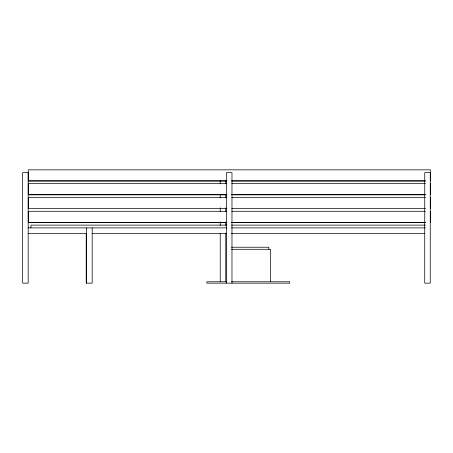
<?xml version="1.0" encoding="UTF-8"?>
<svg xmlns="http://www.w3.org/2000/svg" width="453" height="453" viewBox="0 0 453 453"><rect width="100%" height="100%" fill="white"/><g stroke="black" fill="none" stroke-linecap="round" stroke-linejoin="round"><path stroke-width="0.68" d="M28.267 180.906L226.834 180.906M231.749 180.906L425.401 180.906M226.834 180.962L28.267 180.962L28.267 169.847L430.35 169.847L430.35 180.962M231.749 180.962L425.401 180.962M226.834 183.669L28.267 183.669L28.267 194.779L226.834 194.779M231.749 183.669L425.401 183.669M28.267 194.722L226.834 194.722M231.749 194.722L425.401 194.722M231.749 194.779L425.401 194.779M226.834 197.542L28.267 197.485L28.267 208.595M231.749 197.542L425.401 197.485M28.267 208.539L226.834 208.595M231.749 208.539L425.401 208.595M226.834 211.302L28.267 211.302L28.267 222.412L226.834 222.412M231.749 211.302L425.401 211.302M28.267 222.355L226.834 222.355M231.749 222.355L425.401 222.355M231.749 222.412L425.401 222.412M226.794 225.118L30.94 225.118L30.94 227.882M231.392 225.118L425.31 225.118M28.177 227.882L226.794 227.882M231.392 227.882L425.31 227.882M28.177 233.408L86.653 233.408M92.18 233.408L226.455 233.408M231.409 233.408L424.733 233.408M231.551 247.225L268.839 247.225L268.839 249.297M231.551 249.297L270.571 249.297L270.571 281.766M226.494 281.766L206.823 281.766L206.823 283.153L289.727 283.153L289.727 281.766L231.409 281.766M430.35 183.669L430.35 194.779M430.35 197.485L430.35 208.595M430.35 211.302L430.35 222.412M231.981 283.153L231.981 172.616L226.455 172.616L226.455 283.153M225.764 180.311L225.764 183.878M225.764 194.303L225.764 197.961M225.764 207.814L225.764 211.336M225.764 221.896L225.764 225.418M225.764 233.165L225.764 281.749M220.237 180.311L220.237 183.878M220.237 194.303L220.237 197.961M220.237 207.814L220.237 211.336M220.237 221.896L220.237 225.418M220.237 233.165L220.237 281.749M92.18 227.882L92.18 283.153L86.212 283.153L86.212 233.408M86.653 227.882L86.653 283.153M28.177 172.616L22.65 172.616L22.65 283.153L28.177 283.153L28.177 172.616M430.259 172.616L424.733 172.616L424.733 283.153L430.259 283.153L430.259 172.616"/></g></svg>
